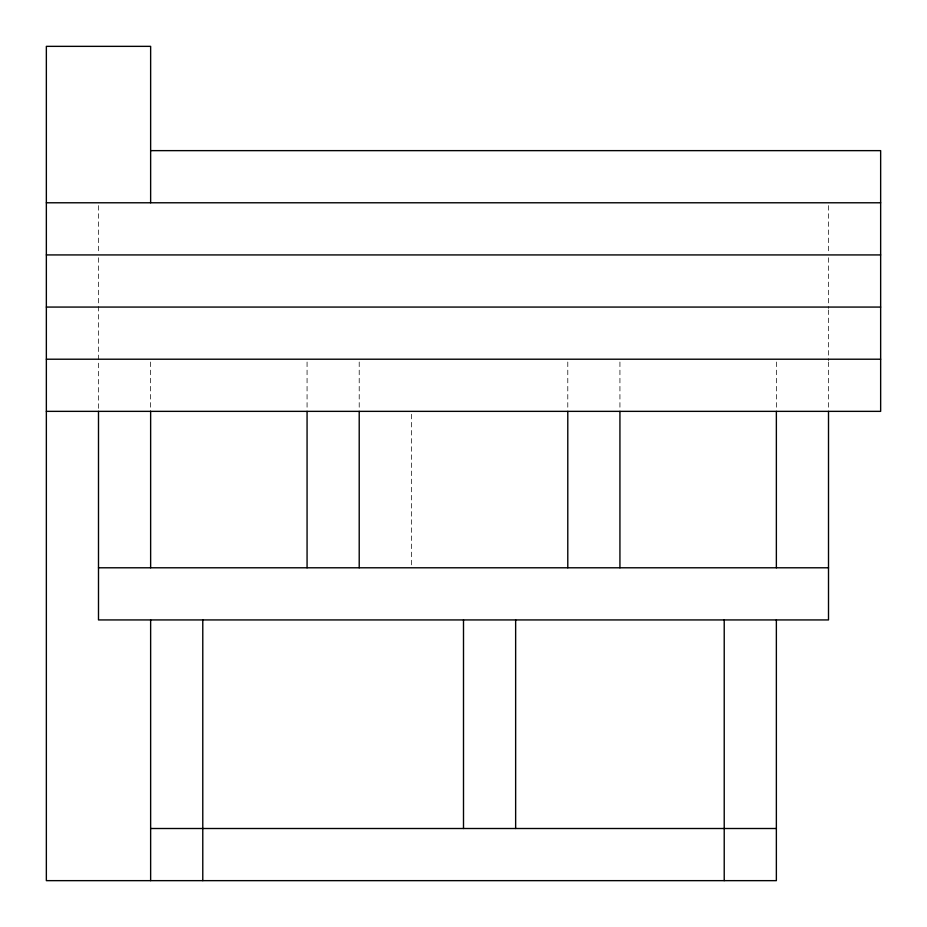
<?xml version="1.0" encoding="UTF-8"?>
<svg xmlns="http://www.w3.org/2000/svg" width="927" height="927" viewBox="0 0 927 927"><rect width="100%" height="100%" fill="white"/><g stroke="black" fill="none" stroke-linecap="round" stroke-linejoin="round"><path stroke-width="0.7" stroke-dasharray="4.63 3.48" d="M828.506 205.597L828.506 253.511M828.506 257.741L828.506 308.517M828.506 309.966L828.506 360.661M828.506 362.028L828.506 409.943M776.362 362.028L776.362 409.943M619.931 362.028L619.931 409.943M567.788 362.028L567.788 409.943M411.356 414.253L411.356 566.339M359.212 362.028L359.212 409.943M307.069 362.028L307.069 409.943M150.637 362.028L150.637 411.356M98.494 205.597L98.494 253.511M98.494 257.741L98.494 409.943"/><path stroke-width="1.39" d="M150.637 150.637L880.65 150.637L880.65 411.356L46.35 411.356M46.35 202.781L880.65 202.781M46.35 254.925L880.65 254.925M46.35 307.069L880.65 307.069M46.35 359.212L880.65 359.212M98.494 567.788L828.506 567.788M150.637 828.506L776.362 828.506M828.506 411.356L828.506 619.931L98.494 619.931L98.494 411.356M776.362 411.356L776.362 567.788M776.362 619.931L776.362 880.65L46.35 880.65L46.35 46.35L150.637 46.35L150.637 202.781M724.219 619.931L724.219 880.65M619.931 411.356L619.931 567.788M567.788 411.356L567.788 567.788M515.644 619.931L515.644 828.506M463.5 619.931L463.5 828.506M359.212 411.356L359.212 567.788M307.069 411.356L307.069 567.788M202.781 619.931L202.781 880.65M150.637 411.356L150.637 567.788M150.637 619.931L150.637 880.65"/></g></svg>
